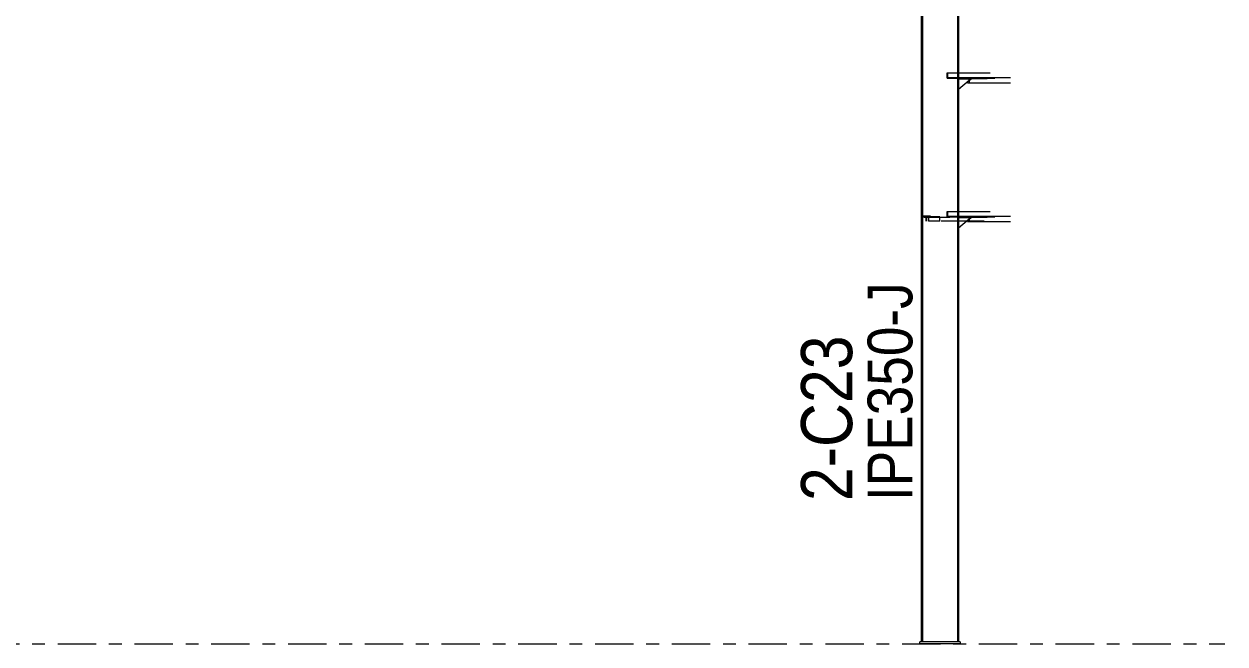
# Model space of a CAD drawing. Header units: millimetres. Extents: x -49 to 773, y -82 to 492.
# Drawn here: x 455.4 to 549.2, y 181.1 to 229.6 of the extents above; entities that cross this region are included whole.
import ezdxf

# ---------------------------------------------------------------- set-up
doc = ezdxf.new("R2010")
doc.units = ezdxf.units.MM
for name, pattern in [('XKITLINE00', [0]), ('XKITLINE02', [4, 2, -2]), ('XKITLINE03', [6, 3, -1, 1, -1])]:
    doc.linetypes.add(name, pattern=pattern)
for name, color, linetype, lineweight in [('Part', 2, 'Continuous', 0), ('PartMark', 7, 'Continuous', 0), ('S-grid', 1, 'Continuous', 0)]:
    doc.layers.add(name, color=color, linetype=linetype, lineweight=lineweight)
doc.styles.add('ARIAL', font='ARIAL.TTF')

# ---------------------------------------------------------------- blocks, each defined once
blk = doc.blocks.new('*A165')
at = {"layer": 'Part'}
blk.add_hatch(color=3, dxfattribs=at).paths.add_polyline_path([(527.545, 225.754), (527.545, 225.368), (529.258, 225.368), (529.258, 224.951), (529.116, 224.951), (529.116, 224.966), (529.241, 224.966), (529.241, 225.353), (527.528, 225.353), (527.528, 225.769), (527.67, 225.769), (527.67, 225.754)], flags=17)
blk = doc.blocks.new('*A166')
at = {"layer": 'Part'}
blk.add_hatch(color=3, dxfattribs=at).paths.add_polyline_path([(527.545, 214.921), (527.545, 214.534), (529.258, 214.534), (529.258, 214.118), (529.116, 214.118), (529.116, 214.133), (529.241, 214.133), (529.241, 214.519), (527.528, 214.519), (527.528, 214.936), (527.67, 214.936), (527.67, 214.921)], flags=17)
blk = doc.blocks.new('*A283')
at = {"layer": 'Part'}
blk.add_hatch(color=3, dxfattribs=at).paths.add_polyline_path([(526.61, 214.503), (526.61, 214.519), (526.96, 214.519), (526.96, 214.186), (526.943, 214.186), (526.943, 214.503)], flags=17)
blk = doc.blocks.new('*A293')
at = {"layer": 'Part'}
blk.add_hatch(color=3, dxfattribs=at).paths.add_polyline_path([(527.545, 214.921), (527.545, 214.534), (529.258, 214.534), (529.258, 214.118), (529.116, 214.118), (529.116, 214.133), (529.241, 214.133), (529.241, 214.519), (527.528, 214.519), (527.528, 214.936), (527.67, 214.936), (527.67, 214.921)], flags=17)
blk = doc.blocks.new('*A297')
at = {"layer": 'Part'}
blk.add_hatch(color=3, dxfattribs=at).paths.add_polyline_path([(527.545, 225.754), (527.545, 225.368), (529.258, 225.368), (529.258, 224.951), (529.116, 224.951), (529.116, 224.966), (529.241, 224.966), (529.241, 225.353), (527.528, 225.353), (527.528, 225.769), (527.67, 225.769), (527.67, 225.754)], flags=17)
blk = doc.blocks.new('*A1012')
at = {"layer": 'S-grid', "color": 1, "linetype": 'XKITLINE03', "lineweight": 0}
blk.add_line((-10, 181.144), (549.236, 181.144), dxfattribs=at)
blk = doc.blocks.new('*A1053')
at = {"layer": 'Part', "color": 2, "linetype": 'XKITLINE00', "lineweight": 0}
for p, q in [((527.528, 225.353), (527.528, 225.769)), ((527.528, 225.769), (530.878, 225.769)), ((527.528, 225.353), (529.241, 225.353)), ((530.878, 225.754), (527.545, 225.754)), ((527.545, 225.754), (527.545, 225.368)), ((532.466, 225.368), (527.545, 225.368)), ((527.67, 225.754), (527.67, 225.769)), ((529.241, 224.966), (529.241, 225.353)), ((529.258, 224.951), (529.258, 225.368)), ((529.116, 224.951), (529.116, 224.966)), ((529.241, 224.966), (529.116, 224.966)), ((532.466, 224.951), (529.116, 224.951))]:
    blk.add_line(p, q, dxfattribs=at)
at = {"layer": 'Part', "color": 7, "linetype": 'XKITLINE02', "lineweight": 0}
for p, q in [((529.241, 225.353), (532.449, 225.353)), ((532.449, 224.966), (529.241, 224.966))]:
    blk.add_line(p, q, dxfattribs=at)
blk = doc.blocks.new('*A1054')
at = {"layer": 'Part', "color": 2, "linetype": 'XKITLINE00', "lineweight": 0}
for p, q in [((527.528, 214.519), (527.528, 214.936)), ((527.528, 214.936), (530.878, 214.936)), ((527.528, 214.519), (529.241, 214.519)), ((530.878, 214.921), (527.545, 214.921)), ((527.545, 214.921), (527.545, 214.534)), ((532.466, 214.534), (527.545, 214.534)), ((527.67, 214.921), (527.67, 214.936)), ((529.116, 214.118), (529.116, 214.133)), ((529.241, 214.133), (529.116, 214.133)), ((532.466, 214.118), (529.116, 214.118)), ((529.241, 214.133), (529.241, 214.519)), ((529.258, 214.118), (529.258, 214.534))]:
    blk.add_line(p, q, dxfattribs=at)
at = {"layer": 'Part', "color": 7, "linetype": 'XKITLINE02', "lineweight": 0}
for p, q in [((529.241, 214.519), (532.449, 214.519)), ((532.449, 214.133), (529.241, 214.133))]:
    blk.add_line(p, q, dxfattribs=at)
blk = doc.blocks.new('*A1475')
at = {"layer": 'Part', "color": 7, "linetype": 'XKITLINE02', "lineweight": 0}
for p, q in [((525.5, 245.932), (525.5, 243.418)), ((528.325, 245.634), (525.5, 245.932)), ((525.592, 245.922), (525.592, 243.409)), ((528.325, 240.218), (528.325, 236.186)), ((528.417, 236.603), (528.417, 236.186)), ((528.325, 225.769), (528.325, 225.353)), ((528.417, 225.769), (528.417, 225.353)), ((528.325, 214.936), (528.325, 214.519)), ((528.417, 214.936), (528.417, 214.519)), ((528.417, 181.311), (525.5, 181.311))]:
    blk.add_line(p, q, dxfattribs=at)
at = {"layer": 'Part', "color": 2, "linetype": 'XKITLINE00', "lineweight": 0}
for p, q in [((528.417, 245.625), (528.325, 245.634)), ((528.325, 236.603), (528.325, 245.634)), ((528.417, 245.625), (528.417, 236.603)), ((525.5, 243.418), (525.5, 181.311)), ((525.592, 243.409), (525.592, 181.311)), ((528.325, 236.186), (528.325, 225.769)), ((528.417, 236.186), (528.417, 225.769)), ((528.325, 225.353), (528.325, 214.936)), ((528.417, 225.353), (528.417, 214.936)), ((528.325, 214.519), (528.325, 181.311)), ((528.417, 214.519), (528.417, 181.311))]:
    blk.add_line(p, q, dxfattribs=at)
blk = doc.blocks.new('*A1476')
at = {"layer": 'Part', "color": 2, "linetype": 'XKITLINE00', "lineweight": 0}
for p, q in [((528.542, 181.311), (525.375, 181.311)), ((525.375, 181.144), (525.375, 181.311)), ((528.542, 181.311), (528.542, 181.144)), ((528.542, 181.144), (525.375, 181.144))]:
    blk.add_line(p, q, dxfattribs=at)
blk = doc.blocks.new('*A1478')
at = {"layer": 'Part', "color": 7, "linetype": 'XKITLINE02', "lineweight": 0}
for p, q in [((530.648, 225.353), (528.417, 225.353)), ((528.417, 225.353), (528.417, 225.311)), ((528.417, 225.353), (528.417, 225.311)), ((530.648, 225.311), (529.241, 225.311)), ((529.271, 225.311), (529.271, 225.353)), ((530.124, 225.311), (530.124, 225.353)), ((530.648, 225.311), (530.648, 225.353))]:
    blk.add_line(p, q, dxfattribs=at)
at = {"layer": 'Part', "color": 2, "linetype": 'XKITLINE00', "lineweight": 0}
for p, q in [((528.417, 225.311), (529.241, 225.311)), ((528.992, 225.311), (528.992, 225.353))]:
    blk.add_line(p, q, dxfattribs=at)
blk = doc.blocks.new('*A1479')
at = {"layer": 'Part', "color": 7, "linetype": 'XKITLINE02', "lineweight": 0}
for p, q in [((528.417, 225.311), (528.417, 224.478)), ((529.402, 225.311), (528.417, 225.311)), ((529.241, 225.175), (529.402, 225.311))]:
    blk.add_line(p, q, dxfattribs=at)
at = {"layer": 'Part', "color": 2, "linetype": 'XKITLINE00', "lineweight": 0}
blk.add_line((529.241, 225.175), (528.417, 224.478), dxfattribs=at)
blk = doc.blocks.new('*A1480')
at = {"layer": 'Part', "color": 7, "linetype": 'XKITLINE02', "lineweight": 0}
for p, q in [((530.648, 214.519), (528.417, 214.519)), ((528.417, 214.519), (528.417, 214.478)), ((528.417, 214.519), (528.417, 214.478)), ((530.648, 214.478), (529.241, 214.478)), ((529.271, 214.478), (529.271, 214.519)), ((530.124, 214.478), (530.124, 214.519)), ((530.648, 214.478), (530.648, 214.519))]:
    blk.add_line(p, q, dxfattribs=at)
at = {"layer": 'Part', "color": 2, "linetype": 'XKITLINE00', "lineweight": 0}
for p, q in [((528.417, 214.478), (529.241, 214.478)), ((528.992, 214.478), (528.992, 214.519))]:
    blk.add_line(p, q, dxfattribs=at)
blk = doc.blocks.new('*A1481')
at = {"layer": 'Part', "color": 7, "linetype": 'XKITLINE02', "lineweight": 0}
for p, q in [((528.417, 214.478), (528.417, 213.644)), ((529.402, 214.478), (528.417, 214.478)), ((529.241, 214.341), (529.402, 214.478))]:
    blk.add_line(p, q, dxfattribs=at)
at = {"layer": 'Part', "color": 2, "linetype": 'XKITLINE00', "lineweight": 0}
blk.add_line((529.241, 214.341), (528.417, 213.644), dxfattribs=at)
blk = doc.blocks.new('*A1482')
at = {"layer": 'Part', "color": 2, "linetype": 'XKITLINE00', "lineweight": 0}
for p, q in [((526.217, 214.561), (525.592, 214.561)), ((525.889, 214.519), (525.592, 214.519)), ((526.217, 214.519), (526.217, 214.561))]:
    blk.add_line(p, q, dxfattribs=at)
at = {"layer": 'Part', "color": 7, "linetype": 'XKITLINE02', "lineweight": 0}
for p, q in [((525.592, 214.519), (525.592, 214.561)), ((525.717, 214.519), (525.717, 214.561)), ((526.217, 214.519), (525.889, 214.519))]:
    blk.add_line(p, q, dxfattribs=at)
blk = doc.blocks.new('*A1483')
at = {"layer": 'Part', "color": 7, "linetype": 'XKITLINE02', "lineweight": 0}
for p, q in [((526.217, 214.561), (525.592, 214.561)), ((525.592, 214.561), (525.592, 214.519)), ((525.592, 214.519), (526.217, 214.519)), ((525.717, 214.519), (525.717, 214.561)), ((526.217, 214.519), (526.217, 214.561))]:
    blk.add_line(p, q, dxfattribs=at)
blk = doc.blocks.new('*A1484')
at = {"layer": 'Part', "color": 2, "linetype": 'XKITLINE00', "lineweight": 0}
for p, q in [((525.77, 214.519), (525.77, 214.503)), ((525.77, 214.503), (526.61, 214.503)), ((526.96, 214.519), (525.889, 214.519)), ((526.071, 214.186), (526.071, 214.503)), ((526.96, 214.186), (526.071, 214.186)), ((526.61, 214.503), (526.61, 214.519)), ((526.943, 214.503), (526.61, 214.503)), ((526.943, 214.186), (526.943, 214.503)), ((526.96, 214.186), (526.96, 214.519))]:
    blk.add_line(p, q, dxfattribs=at)
at = {"layer": 'Part', "color": 7, "linetype": 'XKITLINE02', "lineweight": 0}
for p, q in [((525.889, 214.519), (525.77, 214.519)), ((526.087, 214.186), (526.087, 214.519))]:
    blk.add_line(p, q, dxfattribs=at)
blk = doc.blocks.new('*A1485')
at = {"layer": 'Part', "color": 7, "linetype": 'XKITLINE02', "lineweight": 0}
for p, q in [((525.727, 214.519), (525.727, 214.503)), ((530.408, 214.519), (525.727, 214.519)), ((525.727, 214.503), (530.376, 214.503)), ((525.891, 214.186), (525.891, 214.503)), ((529.057, 214.186), (525.891, 214.186)), ((525.9, 214.186), (525.9, 214.519)), ((530.408, 214.186), (529.241, 214.186))]:
    blk.add_line(p, q, dxfattribs=at)
at = {"layer": 'Part', "color": 2, "linetype": 'XKITLINE00', "lineweight": 0}
blk.add_line((529.241, 214.186), (529.057, 214.186), dxfattribs=at)
blk = doc.blocks.new('*A1500')
at = {"layer": 'Part', "color": 2, "linetype": 'XKITLINE00', "lineweight": 0}
for p, q in [((527.528, 214.519), (527.528, 214.936)), ((527.528, 214.936), (530.878, 214.936)), ((527.528, 214.519), (529.241, 214.519)), ((530.878, 214.921), (527.545, 214.921)), ((527.545, 214.921), (527.545, 214.534)), ((532.466, 214.534), (527.545, 214.534)), ((527.67, 214.921), (527.67, 214.936)), ((529.116, 214.118), (529.116, 214.133)), ((529.241, 214.133), (529.116, 214.133)), ((532.466, 214.118), (529.116, 214.118)), ((529.241, 214.133), (529.241, 214.519)), ((529.258, 214.118), (529.258, 214.534))]:
    blk.add_line(p, q, dxfattribs=at)
at = {"layer": 'Part', "color": 7, "linetype": 'XKITLINE02', "lineweight": 0}
for p, q in [((529.241, 214.519), (532.449, 214.519)), ((532.449, 214.133), (529.241, 214.133))]:
    blk.add_line(p, q, dxfattribs=at)
blk = doc.blocks.new('*A1504')
at = {"layer": 'Part', "color": 2, "linetype": 'XKITLINE00', "lineweight": 0}
for p, q in [((527.528, 225.353), (527.528, 225.769)), ((527.528, 225.769), (530.878, 225.769)), ((527.528, 225.353), (529.241, 225.353)), ((530.878, 225.754), (527.545, 225.754)), ((527.545, 225.754), (527.545, 225.368)), ((532.466, 225.368), (527.545, 225.368)), ((527.67, 225.754), (527.67, 225.769)), ((529.241, 224.966), (529.241, 225.353)), ((529.258, 224.951), (529.258, 225.368)), ((529.116, 224.951), (529.116, 224.966)), ((529.241, 224.966), (529.116, 224.966)), ((532.466, 224.951), (529.116, 224.951))]:
    blk.add_line(p, q, dxfattribs=at)
at = {"layer": 'Part', "color": 7, "linetype": 'XKITLINE02', "lineweight": 0}
for p, q in [((529.241, 225.353), (532.449, 225.353)), ((532.449, 224.966), (529.241, 224.966))]:
    blk.add_line(p, q, dxfattribs=at)
blk = doc.blocks.new('*A2057')
at = {"layer": 'PartMark', "color": 7, "style": 'ARIAL', "width": 0.85}
blk.add_text('IPE350-J', height=3.5, rotation=90.00021, dxfattribs=at).set_placement((524.8, 192.311))
at = {"layer": 'PartMark', "color": 3, "style": 'ARIAL', "width": 0.85}
blk.add_text('2-C23', height=4, rotation=90.00021, dxfattribs=at).set_placement((520.1, 192.311))

msp = doc.modelspace()

# ---------------------------------------------------------------- block references
at = {"lineweight": 0}
for name in ['*A1475', '*A165', '*A297', '*A1053', '*A1504', '*A1478', '*A1479', '*A1482', '*A1483', '*A1485', '*A1484', '*A283', '*A166', '*A293', '*A1054', '*A1500', '*A1480', '*A1481', '*A2057', '*A1012', '*A1476']:
    msp.add_blockref(name, (0, 0), dxfattribs=at)

doc.saveas('drawing.dxf')
